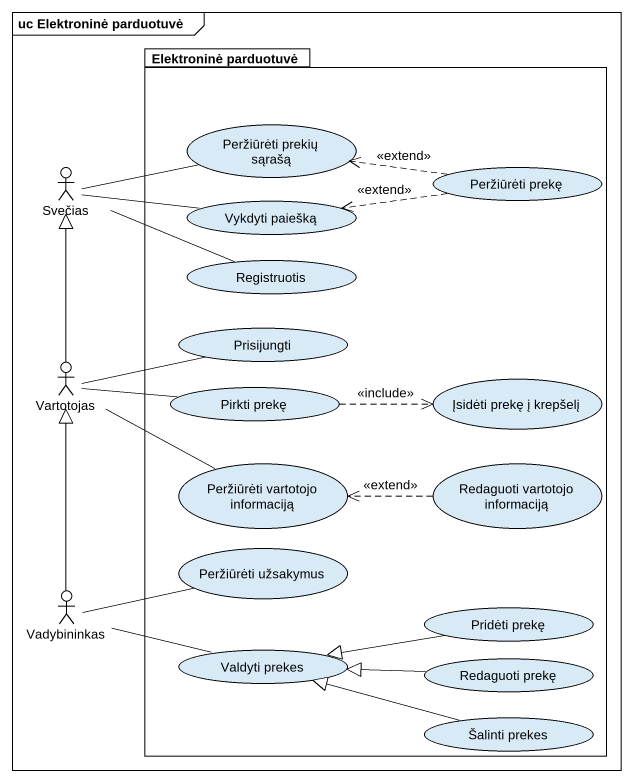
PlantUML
@startuml
mainframe uc Elektroninė parduotuvė
package "Elektroninė parduotuvė" as Elektroninė_parduotuvė {
  usecase "Peržiūrėti prekių sąrašą" as Peržiūrėti_prekių_sąrašą
  usecase "Peržiūrėti prekę" as Peržiūrėti_prekę
  usecase "Vykdyti paiešką" as Vykdyti_paiešką
  usecase Registruotis
  usecase Prisijungti
  usecase "Pirkti prekę" as Pirkti_prekę
  usecase "Įsidėti prekę į krepšelį" as Įsidėti_prekę_į_krepšelį
  usecase "Peržiūrėti vartotojo informaciją" as Peržiūrėti_vartotojo
  usecase "Redaguoti vartotojo informaciją" as Redaguoti_vartotojo
  usecase "Peržiūrėti užsakymus" as Peržiūrėti_užsakymus
  usecase "Pridėti prekę" as Pridėti_prekę
  usecase "Valdyti prekes" as Valdyti_prekes
  usecase "Redaguoti prekę" as Redaguoti_prekę
  usecase "Šalinti prekes" as Šalinti_prekes
}
actor Svečias
actor Vartotojas
actor Vadybininkas
Svečias -right- Peržiūrėti_prekių_sąrašą
Svečias -right- Vykdyti_paiešką
Svečias -right- Registruotis
Peržiūrėti_prekę .left.> Peržiūrėti_prekių_sąrašą : <<extend>>
Peržiūrėti_prekę .left.> Vykdyti_paiešką : <<extend>>
Vartotojas -up-|> Svečias
Vartotojas -right- Prisijungti
Vartotojas -right- Pirkti_prekę
Vartotojas -right- Peržiūrėti_vartotojo
Pirkti_prekę .right.> Įsidėti_prekę_į_krepšelį : <<include>>
Redaguoti_vartotojo .left.> Peržiūrėti_vartotojo : <<extend>>
Vadybininkas -up-|> Vartotojas
Vadybininkas -right- Peržiūrėti_užsakymus
Vadybininkas -right- Valdyti_prekes
Pridėti_prekę -left-|> Valdyti_prekes
Redaguoti_prekę -left-|> Valdyti_prekes
Šalinti_prekes -left-|> Valdyti_prekes
@enduml
